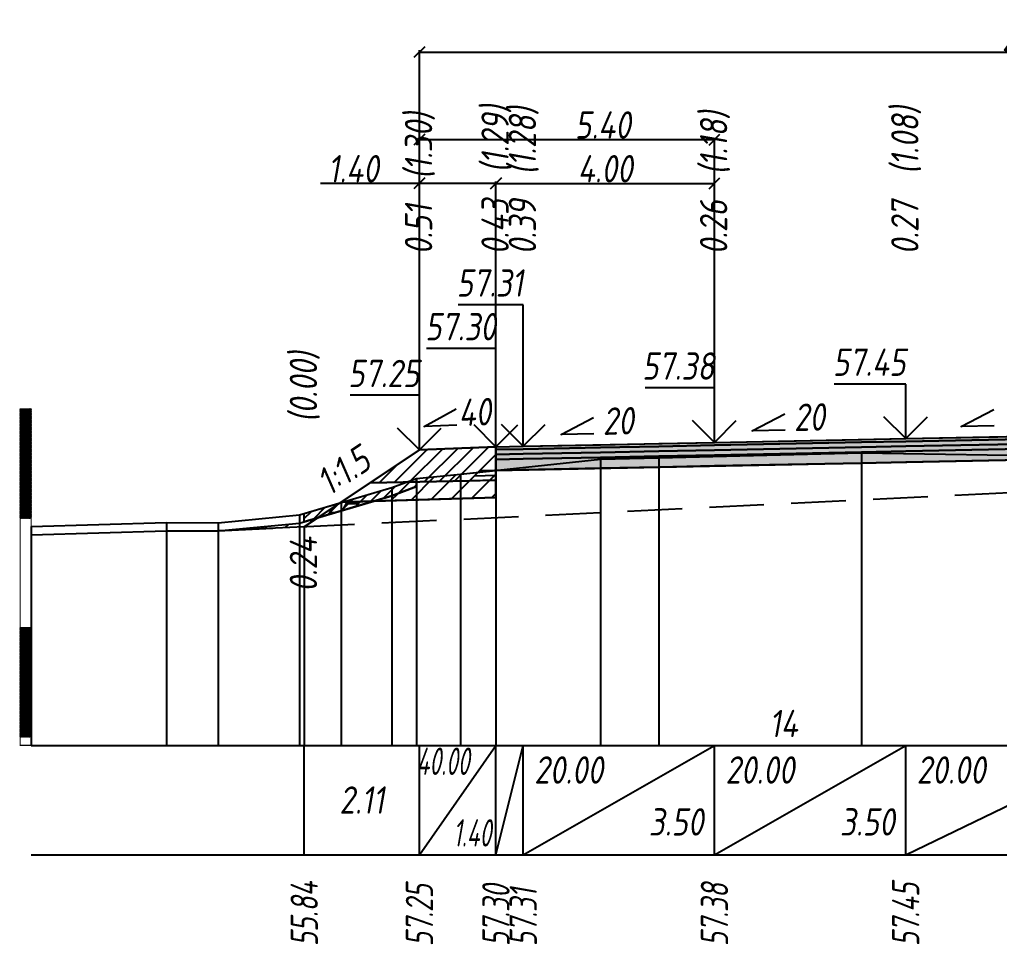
# Model space of a CAD drawing. Extents: x -717 to 1451, y -133302 to 233.
# Drawn here: x 81.5 to 171.2, y -77649.2 to -77564.6 of the extents above; entities that cross this region are included whole.
import ezdxf
from ezdxf.enums import TextEntityAlignment as Align

# ---------------------------------------------------------------- set-up
doc = ezdxf.new("R2010")
doc.units = 0
doc.linetypes.add('штриховая', pattern=[0.75, 0.5, -0.25])
for name, color, linetype in [('Интерполированный поперечник', 2, 'Continuous'), ('Код_514', 1, 'Continuous'), ('Контур_0', 7, 'Continuous'), ('Контур_2521', 7, 'Continuous'), ('Контур_2564', 7, 'Continuous'), ('Контур_2660', 7, 'Continuous'), ('Контур_2665', 7, 'Continuous'), ('Контур_400', 7, 'Continuous'), ('Контур_508', 7, 'Continuous'), ('Контур_512', 7, 'Continuous'), ('Контур_513', 7, 'Continuous'), ('Красный поперечник', 1, 'Continuous'), ('Линейка абсолютных высот', 7, 'Continuous'), ('Объём_2501', 7, 'Continuous'), ('Объём_2564', 7, 'Continuous'), ('Объём_2650', 7, 'Continuous'), ('Объём_2660', 7, 'Continuous'), ('Объём_2661', 7, 'Continuous'), ('Объём_2665', 7, 'Continuous'), ('Объём_2666', 7, 'Continuous'), ('Откосы', 7, 'Continuous'), ('Отметки покрытия', 7, 'Continuous'), ('Рабочие отметки', 7, 'Continuous'), ('Рабочие отметки доп.', 7, 'Continuous'), ('Слои выравнивания', 7, 'Continuous'), ('Таблица', 7, 'Continuous'), ('Уклоны проезжей части', 7, 'Continuous'), ('Черный поперечник', 3, 'Continuous')]:
    doc.layers.add(name, color=color, linetype=linetype)
for name, color, linetype, true_color in [('Контур_2540', 2, 'Continuous', 0xffff00), ('Контур_2560', 2, 'Continuous', 0xffff00), ('Контур_2561', 7, 'Continuous', 0xff8040), ('Контур_2562', 3, 'Continuous', 0x00ff00), ('Контур_2563', 7, 'Continuous', 0xff8000), ('Контур_2570', 7, 'Continuous', 0x80ff00), ('Контур_2725', 7, 'Continuous', 0x323232), ('Контур_2736', 4, 'Continuous', 0x00ffff), ('Контур_2760', 7, 'Continuous', 0x323232), ('Контур_2761', 7, 'Continuous', 0x323232), ('Контур_2762', 7, 'Continuous', 0x323232), ('Контур_2763', 7, 'Continuous', 0x323232), ('Контур_402', 7, 'Continuous', 0xff6464), ('Контур_703', 4, 'Continuous', 0x00ffff), ('Объём_2520', 7, 'Continuous', 0x80ffff), ('Объём_2540', 2, 'Continuous', 0xffff00), ('Объём_2560', 2, 'Continuous', 0xffff00), ('Объём_2561', 7, 'Continuous', 0xff8040), ('Объём_2562', 3, 'Continuous', 0x00ff00), ('Объём_2563', 7, 'Continuous', 0xff8000), ('Объём_2570', 7, 'Continuous', 0x80ff00), ('Объём_2600', 7, 'Continuous', 0x808000), ('Объём_2746', 2, 'Continuous', 0xffff00)]:
    doc.layers.add(name, color=color, linetype=linetype, true_color=true_color)
doc.styles.get("Standard").update_dxf_attribs({"font": 'txt', "height": 2.5})
doc.styles.add('М', font='romand.shx', dxfattribs={"width": 0.8, "oblique": 10, "height": 2.5})
doc.dimstyles.get("Standard").update_dxf_attribs({"dimtxt": 0.18, "dimasz": 0.18, "dimexe": 0.18, "dimexo": 0.0625, "dimgap": 0.09, "dimtad": 0, "dimtih": 1, "dimtoh": 1, "dimdec": 4, "dimzin": 0, "dimdsep": 46, "dimtxsty": 'Standard', "dimcen": 0.09, "dimadec": 0, "dimazin": 0, "dimtfac": 1, "dimtdec": 4, "dimtofl": 0, "dimtmove": 0, "dimatfit": 3, "dimfxl": 1, "dimtolj": 1, "dimtzin": 0, "dimarcsym": 0})
pattern_1 = [(45.00000125, (2.582432, -2496.74945), (-0.026516505928, 0.026516504769), []), (135.00000034, (2.582432, -2496.74945), (-0.02651650519, -0.026516505506), [])]

# ---------------------------------------------------------------- blocks, each defined once
blk = doc.blocks.new('_Oblique')
at = {"color": 0, "linetype": 'ByBlock', "lineweight": -2}
blk.add_line((-0.5, -0.5), (0.5, 0.5), dxfattribs=at)
blk = doc.blocks.new('*D3157')
at = {"color": 0, "lineweight": -2, "transparency": 16777216}
for p, q in [((118.122, -77579.591), (109.076, -77579.591)), ((118.122, -77603.974), (118.122, -77579.411)), ((125.122, -77579.591), (118.122, -77579.591)), ((125.122, -77603.694), (125.122, -77579.411))]:
    blk.add_line(p, q, dxfattribs=at)
at = {"layer": 'Defpoints', "color": 0, "transparency": 16777216}
for p in [(125.122, -77579.591), (125.122, -77603.756), (118.122, -77604.036)]:
    blk.add_point(p, dxfattribs=at)
at = {"color": 0, "lineweight": -2, "transparency": 16777216, "rotation": 180}
blk.add_blockref('_Oblique', (118.122, -77579.591), dxfattribs=at)
at = {"color": 0, "lineweight": -2, "transparency": 16777216}
blk.add_blockref('_Oblique', (125.122, -77579.591), dxfattribs=at)
at = {"color": 0, "transparency": 16777216, "insert": (112.081, -77578.251), "char_height": 2.5, "width": 0.69, "attachment_point": 5, "style": 'М'}
blk.add_mtext('\\A1;1.40', dxfattribs=at)
blk = doc.blocks.new('*D3159')
at = {"color": 0, "lineweight": -2, "transparency": 16777216}
for p, q in [((125.122, -77603.694), (125.122, -77579.411)), ((125.122, -77579.591), (145.122, -77579.591)), ((145.122, -77603.294), (145.122, -77579.411))]:
    blk.add_line(p, q, dxfattribs=at)
at = {"layer": 'Defpoints', "color": 0, "transparency": 16777216}
for p in [(145.122, -77579.591), (125.122, -77603.756), (145.122, -77603.356)]:
    blk.add_point(p, dxfattribs=at)
at = {"color": 0, "lineweight": -2, "transparency": 16777216, "rotation": 180}
blk.add_blockref('_Oblique', (125.122, -77579.591), dxfattribs=at)
at = {"color": 0, "lineweight": -2, "transparency": 16777216}
blk.add_blockref('_Oblique', (145.122, -77579.591), dxfattribs=at)
at = {"color": 0, "transparency": 16777216, "insert": (135.122, -77578.251), "char_height": 2.5, "width": 0.72, "attachment_point": 5, "style": 'М'}
blk.add_mtext('\\A1;4.00', dxfattribs=at)
blk = doc.blocks.new('*D3162')
at = {"color": 0, "lineweight": -2, "transparency": 16777216}
for p, q in [((118.122, -77603.974), (118.122, -77575.411)), ((118.122, -77575.591), (145.122, -77575.591)), ((145.122, -77603.294), (145.122, -77575.411))]:
    blk.add_line(p, q, dxfattribs=at)
at = {"layer": 'Defpoints', "color": 0, "transparency": 16777216}
for p in [(145.122, -77575.591), (145.122, -77603.356), (118.122, -77604.036)]:
    blk.add_point(p, dxfattribs=at)
at = {"color": 0, "lineweight": -2, "transparency": 16777216, "rotation": 180}
blk.add_blockref('_Oblique', (118.122, -77575.591), dxfattribs=at)
at = {"color": 0, "lineweight": -2, "transparency": 16777216}
blk.add_blockref('_Oblique', (145.122, -77575.591), dxfattribs=at)
at = {"color": 0, "transparency": 16777216, "insert": (134.907, -77574.251), "char_height": 2.5, "width": 0.75, "attachment_point": 5, "style": 'М'}
blk.add_mtext('\\A1;5.40', dxfattribs=at)
blk = doc.blocks.new('*D3163')
at = {"color": 0, "lineweight": -2, "transparency": 16777216}
for p, q in [((118.122, -77603.974), (118.122, -77567.411)), ((118.122, -77567.591), (231.122, -77567.591)), ((231.122, -77603.624), (231.122, -77567.411))]:
    blk.add_line(p, q, dxfattribs=at)
at = {"layer": 'Defpoints', "color": 0, "transparency": 16777216}
for p in [(231.122, -77567.591), (231.122, -77603.686), (118.122, -77604.036)]:
    blk.add_point(p, dxfattribs=at)
at = {"color": 0, "lineweight": -2, "transparency": 16777216, "rotation": 180}
blk.add_blockref('_Oblique', (118.122, -77567.591), dxfattribs=at)
at = {"color": 0, "lineweight": -2, "transparency": 16777216}
blk.add_blockref('_Oblique', (231.122, -77567.591), dxfattribs=at)
at = {"color": 0, "transparency": 16777216, "insert": (174.622, -77566.251), "char_height": 2.5, "width": 0.93, "attachment_point": 5, "style": 'М'}
blk.add_mtext('\\A1;22.60', dxfattribs=at)

msp = doc.modelspace()

# ---------------------------------------------------------------- hatches: boundary and pattern name
at = {"layer": 'Линейка абсолютных высот'}
h = msp.add_hatch(dxfattribs=at)
h.set_pattern_fill('ANSI37', scale=0.3, style=0)
h.set_pattern_definition(pattern_1)
h.paths.add_polyline_path([(82.582, -77610.214), (82.582, -77600.214), (81.582, -77600.214), (81.582, -77610.214)])
h = msp.add_hatch(dxfattribs=at)
h.set_pattern_fill('ANSI37', scale=0.3, style=0)
h.set_pattern_definition(pattern_1)
h.paths.add_polyline_path([(82.582, -77630.214), (82.582, -77620.214), (81.582, -77620.214), (81.582, -77630.214)])
at = {"layer": 'Объём_2563'}
h = msp.add_hatch(dxfattribs=at)
h.set_pattern_fill('ANSI31', color=256, scale=0.3)
h.paths.add_polyline_path([(118.122, -77603.974), (125.122, -77603.694), (125.122, -77605.844), (123.622, -77605.874), (122.703, -77606.792), (113.622, -77606.974)])
at = {"layer": 'Объём_2570'}
h = msp.add_hatch(dxfattribs=at)
h.set_pattern_fill('ANSI31', color=256, scale=0.2)
h.paths.add_polyline_path([(117.85, -77607.325), (115.6, -77608.164), (107.582, -77610.54), (107.582, -77609.79), (115.6, -77607.414), (117.85, -77606.575)])
at = {"layer": 'Объём_2600'}
h = msp.add_hatch(dxfattribs=at)
h.set_pattern_fill('ANSI31', color=6, scale=0.4)
h.paths.add_polyline_path([(121.893, -77606.186), (125.122, -77605.843), (125.122, -77608.326), (113.918, -77608.663), (115.6, -77608.164), (117.85, -77607.325), (117.85, -77606.575)])
h = msp.add_hatch(dxfattribs=at)
h.set_pattern_fill('HONEY', color=5, scale=0.3)
h.paths.add_polyline_path([(108.825, -77610.172), (110.955, -77608.751), (113.918, -77608.663)])
h = msp.add_hatch(dxfattribs=at)
h.set_pattern_fill('ANSI31', color=6, scale=0.4)
h.paths.add_polyline_path([(107.582, -77611), (99.708, -77611.382), (107.138, -77610.672), (108.825, -77610.172)])
at = {"layer": 'Слои выравнивания'}
for color, points in [(2, [(125.122, -77603.694), (127.622, -77603.644), (134.678, -77603.503), (140.02, -77603.396), (145.122, -77603.294), (158.581, -77603.025), (162.622, -77602.944), (177.773, -77602.641), (177.773, -77602.891), (162.622, -77603.194), (158.581, -77603.275), (145.122, -77603.544), (140.02, -77603.646), (134.678, -77603.753), (127.622, -77603.894), (125.122, -77603.944)]), (3, [(125.122, -77603.944), (127.622, -77603.894), (134.678, -77603.753), (140.02, -77603.646), (145.122, -77603.544), (158.581, -77603.275), (162.622, -77603.194), (177.773, -77602.891), (177.773, -77603.341), (162.622, -77603.644), (158.581, -77603.725), (145.122, -77603.994), (140.02, -77604.096), (134.678, -77604.203), (127.622, -77604.344), (125.122, -77604.394)]), (4, [(125.122, -77604.394), (127.622, -77604.344), (134.678, -77604.203), (140.02, -77604.096), (145.122, -77603.994), (158.581, -77603.725), (162.622, -77603.644), (177.773, -77603.341), (177.773, -77603.791), (162.622, -77604.094), (158.581, -77604.175), (145.122, -77604.444), (140.02, -77604.546), (134.678, -77604.653), (127.622, -77604.794), (125.122, -77604.844)]), (5, [(125.122, -77604.844), (127.622, -77604.794), (134.678, -77604.653), (140.02, -77604.546), (145.122, -77604.444), (158.581, -77604.175), (162.622, -77604.094), (177.773, -77603.791), (177.773, -77604.791), (162.622, -77605.094), (158.581, -77605.175), (145.122, -77605.444), (140.02, -77605.546), (134.678, -77605.653), (127.622, -77605.794), (125.122, -77605.844)])]:
    msp.add_hatch(color=color, dxfattribs=at).paths.add_polyline_path(points)

# ---------------------------------------------------------------- linework, layer by layer
at = {"layer": 'Интерполированный поперечник', "linetype": 'штриховая', "ltscale": 10, "flags": 128}
msp.add_lwpolyline([(99.708, -77611.382), (210.408, -77606.018)], dxfattribs=at)
at = {"layer": 'Код_514'}
for p, q in [((107.582, -77641), (107.582, -77631)), ((118.122, -77641), (118.122, -77631)), ((118.122, -77641), (125.122, -77631)), ((125.122, -77641), (125.122, -77631)), ((125.122, -77641), (127.622, -77631)), ((127.622, -77641), (127.622, -77631)), ((127.622, -77641), (145.122, -77631)), ((145.122, -77641), (145.122, -77631)), ((145.122, -77641), (162.622, -77631)), ((162.622, -77641), (162.622, -77631)), ((162.622, -77641), (183.372, -77631))]:
    msp.add_line(p, q, dxfattribs=at)
at = {"layer": 'Контур_0', "color": 18, "true_color": 0x000000, "flags": 128}
for points in [[(113.622, -77606.974), (122.703, -77606.792), (123.622, -77605.874), (125.122, -77605.844)], [(123.622, -77605.874), (125.122, -77605.844), (125.122, -77606.744), (122.703, -77606.792), (123.622, -77605.874), (123.622, -77605.874)]]:
    msp.add_lwpolyline(points, dxfattribs=at)
at = {"layer": 'Контур_2521', "color": 18, "true_color": 0x000000, "flags": 128}
msp.add_lwpolyline([(123.162, -77606.333), (125.122, -77606.294)], dxfattribs=at)
at = {"layer": 'Контур_2540', "flags": 128}
msp.add_lwpolyline([(125.122, -77608.326), (110.955, -77608.751), (113.622, -77606.974), (125.122, -77606.744), (125.122, -77608.326), (125.122, -77608.326)], dxfattribs=at)
at = {"layer": 'Контур_2560', "flags": 128}
msp.add_lwpolyline([(118.122, -77603.974), (118.122, -77603.974), (118.122, -77603.974), (125.122, -77603.694)], dxfattribs=at)
at = {"layer": 'Контур_2561', "flags": 128}
msp.add_lwpolyline([(125.122, -77603.694), (125.122, -77603.694), (118.122, -77603.974), (118.122, -77603.974), (125.122, -77603.694)], dxfattribs=at)
at = {"layer": 'Контур_2562', "flags": 128}
msp.add_lwpolyline([(118.122, -77603.974), (118.122, -77603.974), (118.122, -77603.974), (118.122, -77603.974), (118.122, -77603.974)], dxfattribs=at)
at = {"layer": 'Контур_2563', "flags": 128}
msp.add_lwpolyline([(118.122, -77603.974), (125.122, -77603.694), (125.122, -77605.844), (123.622, -77605.874), (122.703, -77606.792), (113.622, -77606.974), (118.122, -77603.974), (118.122, -77603.974)], dxfattribs=at)
at = {"layer": 'Контур_2564', "flags": 128}
msp.add_lwpolyline([(118.122, -77603.974), (125.122, -77603.694)], dxfattribs=at)
at = {"layer": 'Контур_2570', "flags": 128}
msp.add_lwpolyline([(82.582, -77611.732), (94.986, -77611.376), (99.708, -77611.382), (107.138, -77610.672), (107.138, -77610.672), (115.6, -77608.164), (117.85, -77607.325), (117.85, -77606.575), (121.893, -77606.186), (134.678, -77604.827), (140.02, -77604.7), (158.581, -77604.251), (177.773, -77604.534)], dxfattribs=at)
at = {"layer": 'Контур_2660', "flags": 128}
msp.add_lwpolyline([(110.955, -77608.751), (125.122, -77608.326)], dxfattribs=at)
at = {"layer": 'Контур_2665', "flags": 128}
msp.add_lwpolyline([(118.122, -77603.974), (118.122, -77603.974)], dxfattribs=at)
at = {"layer": 'Контур_2725', "flags": 128}
msp.add_lwpolyline([(125.122, -77605.844), (127.622, -77605.794), (134.678, -77605.653), (140.02, -77605.546), (145.122, -77605.444), (158.581, -77605.175), (162.622, -77605.094), (177.773, -77604.791)], dxfattribs=at)
at = {"layer": 'Контур_2736', "flags": 128}
msp.add_lwpolyline([(118.122, -77603.974), (107.582, -77611)], dxfattribs=at)
at = {"layer": 'Контур_2760', "flags": 128}
msp.add_lwpolyline([(125.122, -77603.694), (127.622, -77603.644), (134.678, -77603.503), (140.02, -77603.396), (145.122, -77603.294), (158.581, -77603.025), (162.622, -77602.944), (177.773, -77602.641)], dxfattribs=at)
at = {"layer": 'Контур_2761', "flags": 128}
msp.add_lwpolyline([(125.122, -77603.944), (127.622, -77603.894), (134.678, -77603.753), (140.02, -77603.646), (145.122, -77603.544), (158.581, -77603.275), (162.622, -77603.194), (177.773, -77602.891)], dxfattribs=at)
at = {"layer": 'Контур_2762', "flags": 128}
msp.add_lwpolyline([(125.122, -77604.394), (127.622, -77604.344), (134.678, -77604.203), (140.02, -77604.096), (145.122, -77603.994), (158.581, -77603.725), (162.622, -77603.644), (177.773, -77603.341)], dxfattribs=at)
at = {"layer": 'Контур_2763', "flags": 128}
msp.add_lwpolyline([(125.122, -77604.844), (127.622, -77604.794), (134.678, -77604.653), (140.02, -77604.546), (145.122, -77604.444), (158.581, -77604.175), (162.622, -77604.094), (177.773, -77603.791)], dxfattribs=at)
at = {"layer": 'Контур_400', "flags": 128}
msp.add_lwpolyline([(125.122, -77603.694), (127.622, -77603.644), (127.622, -77603.644), (145.122, -77603.294), (145.122, -77603.294), (145.122, -77603.294), (145.122, -77603.294), (162.622, -77602.944), (183.372, -77602.529)], dxfattribs=at)
at = {"layer": 'Контур_402', "flags": 128}
msp.add_lwpolyline([(110.955, -77608.751), (125.122, -77608.326), (125.122, -77605.844), (177.773, -77604.791), (177.773, -77606.747), (183.372, -77606.579), (238.013, -77608.218)], dxfattribs=at)
at = {"layer": 'Контур_508', "flags": 128}
msp.add_lwpolyline([(107.582, -77611), (110.955, -77608.751), (125.122, -77608.326), (125.122, -77605.844), (177.773, -77604.791), (177.773, -77606.747), (183.372, -77606.579), (238.013, -77608.218), (238.013, -77605.875), (241.367, -77603.639)], dxfattribs=at)
at = {"layer": 'Контур_512', "flags": 128}
msp.add_lwpolyline([(107.582, -77611), (110.955, -77608.751), (125.122, -77608.326)], dxfattribs=at)
at = {"layer": 'Контур_513', "flags": 128}
msp.add_lwpolyline([(107.582, -77611), (110.955, -77608.751), (125.122, -77608.326), (125.122, -77605.844), (177.773, -77604.791), (177.773, -77606.747), (183.372, -77606.579), (238.013, -77608.218), (238.013, -77605.875), (241.367, -77603.639)], dxfattribs=at)
at = {"layer": 'Контур_703', "flags": 128}
msp.add_lwpolyline([(118.122, -77603.974), (107.582, -77611)], dxfattribs=at)
at = {"layer": 'Красный поперечник'}
for p, q in [((145.122, -77603.294), (162.622, -77602.944)), ((162.622, -77602.944), (183.372, -77602.529)), ((118.122, -77603.974), (125.122, -77603.694)), ((125.122, -77603.694), (127.622, -77603.644)), ((127.622, -77603.644), (145.122, -77603.294)), ((107.582, -77611), (118.122, -77603.974)), ((125.122, -77608.326), (125.122, -77631)), ((110.955, -77608.751), (110.955, -77631)), ((107.582, -77611), (107.582, -77631))]:
    msp.add_line(p, q, dxfattribs=at)
at = {"layer": 'Линейка абсолютных высот', "color": 7, "const_width": 0.1, "flags": 128}
for points in [[(82.582, -77610.214), (82.582, -77600.214), (81.582, -77600.214), (81.582, -77610.214), (82.582, -77610.214)], [(82.582, -77620.214), (82.582, -77610.214), (81.582, -77610.214), (81.582, -77620.214), (82.582, -77620.214)], [(82.582, -77630.214), (82.582, -77620.214), (81.582, -77620.214), (81.582, -77630.214), (82.582, -77630.214)], [(82.582, -77631), (82.582, -77630.214), (81.582, -77630.214), (81.582, -77631), (82.582, -77631)]]:
    msp.add_lwpolyline(points, dxfattribs=at)
at = {"layer": 'Объём_2501', "flags": 128}
for points in [[(125.122, -77603.694), (127.622, -77603.644), (127.622, -77603.644), (145.122, -77603.294), (145.122, -77603.294), (145.122, -77603.294), (145.122, -77603.294), (162.622, -77602.944), (183.372, -77602.529)], [(125.122, -77603.694), (127.622, -77603.644), (127.622, -77603.644), (145.122, -77603.294)]]:
    msp.add_lwpolyline(points, dxfattribs=at)
at = {"layer": 'Объём_2520', "color": 250, "flags": 128}
msp.add_lwpolyline([(123.622, -77605.874), (125.122, -77605.844), (125.122, -77606.744), (122.703, -77606.792), (123.622, -77605.874), (123.622, -77605.874)], dxfattribs=at)
msp.add_lwpolyline([(123.622, -77605.874), (125.122, -77605.844), (125.122, -77606.744), (122.703, -77606.792), (123.622, -77605.874), (123.622, -77605.874)], dxfattribs=at)
at = {"layer": 'Объём_2540', "flags": 128}
msp.add_lwpolyline([(125.122, -77608.326), (110.955, -77608.751), (113.622, -77606.974), (125.122, -77606.744), (125.122, -77608.326), (125.122, -77608.326)], dxfattribs=at)
msp.add_lwpolyline([(125.122, -77608.326), (110.955, -77608.751), (113.622, -77606.974), (125.122, -77606.744), (125.122, -77608.326), (125.122, -77608.326)], dxfattribs=at)
at = {"layer": 'Объём_2560', "flags": 128}
msp.add_lwpolyline([(118.122, -77603.974), (118.122, -77603.974), (118.122, -77603.974), (125.122, -77603.694)], dxfattribs=at)
msp.add_lwpolyline([(118.122, -77603.974), (118.122, -77603.974), (118.122, -77603.974), (125.122, -77603.694)], dxfattribs=at)
at = {"layer": 'Объём_2561', "flags": 128}
msp.add_lwpolyline([(125.122, -77603.694), (125.122, -77603.694), (118.122, -77603.974), (118.122, -77603.974), (125.122, -77603.694)], dxfattribs=at)
msp.add_lwpolyline([(125.122, -77603.694), (125.122, -77603.694), (118.122, -77603.974), (118.122, -77603.974), (125.122, -77603.694)], dxfattribs=at)
at = {"layer": 'Объём_2562', "flags": 128}
msp.add_lwpolyline([(118.122, -77603.974), (118.122, -77603.974), (118.122, -77603.974), (118.122, -77603.974), (118.122, -77603.974)], dxfattribs=at)
msp.add_lwpolyline([(118.122, -77603.974), (118.122, -77603.974), (118.122, -77603.974), (118.122, -77603.974), (118.122, -77603.974)], dxfattribs=at)
at = {"layer": 'Объём_2563', "color": 250, "flags": 128}
msp.add_lwpolyline([(118.122, -77603.974), (125.122, -77603.694), (125.122, -77605.844), (123.622, -77605.874), (122.703, -77606.792), (113.622, -77606.974), (118.122, -77603.974), (118.122, -77603.974)], dxfattribs=at)
msp.add_lwpolyline([(118.122, -77603.974), (125.122, -77603.694), (125.122, -77605.844), (123.622, -77605.874), (122.703, -77606.792), (113.622, -77606.974), (118.122, -77603.974), (118.122, -77603.974)], dxfattribs=at)
at = {"layer": 'Объём_2564', "flags": 128}
msp.add_lwpolyline([(118.122, -77603.974), (125.122, -77603.694)], dxfattribs=at)
msp.add_lwpolyline([(118.122, -77603.974), (125.122, -77603.694)], dxfattribs=at)
at = {"layer": 'Объём_2570', "flags": 128}
msp.add_lwpolyline([(117.85, -77607.325), (115.6, -77608.164), (107.582, -77610.54), (107.582, -77609.79), (115.6, -77607.414), (117.85, -77606.575), (117.85, -77607.325), (117.85, -77607.325)], dxfattribs=at)
msp.add_lwpolyline([(117.85, -77607.325), (115.6, -77608.164), (107.582, -77610.54), (107.582, -77609.79), (115.6, -77607.414), (117.85, -77606.575), (117.85, -77607.325), (117.85, -77607.325)], dxfattribs=at)
at = {"layer": 'Объём_2600', "color": 5, "flags": 128}
msp.add_lwpolyline([(108.825, -77610.172), (110.955, -77608.751), (113.918, -77608.663), (108.825, -77610.172), (108.825, -77610.172)], dxfattribs=at)
msp.add_lwpolyline([(108.825, -77610.172), (110.955, -77608.751), (113.918, -77608.663), (108.825, -77610.172), (108.825, -77610.172)], dxfattribs=at)
at = {"layer": 'Объём_2650', "color": 6, "flags": 128}
for points in [[(121.893, -77606.186), (125.122, -77605.843), (125.122, -77608.326), (113.918, -77608.663), (115.6, -77608.164), (117.85, -77607.325), (117.85, -77606.575), (121.893, -77606.186), (121.893, -77606.186)], [(121.893, -77606.186), (125.122, -77605.843), (125.122, -77608.326), (113.918, -77608.663), (115.6, -77608.164), (117.85, -77607.325), (117.85, -77606.575), (121.893, -77606.186), (121.893, -77606.186)], [(107.582, -77611), (99.708, -77611.382), (107.138, -77610.672), (108.825, -77610.172), (107.582, -77611), (107.582, -77611)], [(107.582, -77611), (99.708, -77611.382), (107.138, -77610.672), (108.825, -77610.172), (107.582, -77611), (107.582, -77611)]]:
    msp.add_lwpolyline(points, dxfattribs=at)
at = {"layer": 'Объём_2660', "flags": 128}
msp.add_lwpolyline([(110.955, -77608.751), (125.122, -77608.326)], dxfattribs=at)
msp.add_lwpolyline([(110.955, -77608.751), (125.122, -77608.326)], dxfattribs=at)
at = {"layer": 'Объём_2661', "flags": 128}
msp.add_lwpolyline([(118.122, -77603.974), (107.582, -77611)], dxfattribs=at)
msp.add_lwpolyline([(118.122, -77603.974), (107.582, -77611)], dxfattribs=at)
at = {"layer": 'Объём_2665', "flags": 128}
msp.add_lwpolyline([(118.122, -77603.974), (118.122, -77603.974)], dxfattribs=at)
msp.add_lwpolyline([(118.122, -77603.974), (118.122, -77603.974)], dxfattribs=at)
at = {"layer": 'Объём_2666', "flags": 128}
msp.add_lwpolyline([(118.122, -77603.974), (107.582, -77611)], dxfattribs=at)
msp.add_lwpolyline([(118.122, -77603.974), (107.582, -77611)], dxfattribs=at)
at = {"layer": 'Объём_2746', "flags": 128}
msp.add_lwpolyline([(121.893, -77606.186), (121.893, -77608.423), (113.918, -77608.663), (115.6, -77608.164), (117.85, -77607.325), (117.85, -77606.575), (121.893, -77606.186), (121.893, -77606.186)], dxfattribs=at)
msp.add_lwpolyline([(121.893, -77606.186), (121.893, -77608.423), (113.918, -77608.663), (115.6, -77608.164), (117.85, -77607.325), (117.85, -77606.575), (121.893, -77606.186), (121.893, -77606.186)], dxfattribs=at)
at = {"layer": 'Отметки покрытия', "color": 1}
for p, q in [((127.622, -77590.694), (121.672, -77590.694)), ((127.622, -77603.644), (127.622, -77590.694)), ((125.122, -77594.694), (118.772, -77594.694)), ((125.122, -77603.694), (125.122, -77594.694)), ((145.122, -77598.294), (138.772, -77598.294)), ((145.122, -77603.294), (145.122, -77598.294)), ((162.622, -77597.944), (156.072, -77597.944)), ((162.622, -77602.944), (162.622, -77597.944)), ((118.122, -77598.974), (111.772, -77598.974)), ((118.122, -77603.974), (118.122, -77598.974)), ((162.622, -77602.944), (160.622, -77600.944)), ((162.622, -77602.944), (164.622, -77600.944)), ((118.122, -77603.974), (116.122, -77601.974)), ((118.122, -77603.974), (120.122, -77601.974)), ((125.122, -77603.694), (123.122, -77601.694)), ((125.122, -77603.694), (127.122, -77601.694)), ((127.622, -77603.644), (125.622, -77601.644)), ((127.622, -77603.644), (129.622, -77601.644)), ((145.122, -77603.294), (143.122, -77601.294)), ((145.122, -77603.294), (147.122, -77601.294))]:
    msp.add_line(p, q, dxfattribs=at)
at = {"layer": 'Слои выравнивания'}
msp.add_line((125.122, -77603.694), (125.122, -77631), dxfattribs=at)
at = {"layer": 'Слои выравнивания', "color": 2, "flags": 128}
msp.add_lwpolyline([(125.122, -77603.694), (127.622, -77603.644), (134.678, -77603.503), (140.02, -77603.396), (145.122, -77603.294), (158.581, -77603.025), (162.622, -77602.944), (177.773, -77602.641), (177.773, -77602.891), (162.622, -77603.194), (158.581, -77603.275), (145.122, -77603.544), (140.02, -77603.646), (134.678, -77603.753), (127.622, -77603.894), (125.122, -77603.944)], close=True, dxfattribs=at)
at = {"layer": 'Слои выравнивания', "color": 3, "flags": 128}
msp.add_lwpolyline([(125.122, -77603.944), (127.622, -77603.894), (134.678, -77603.753), (140.02, -77603.646), (145.122, -77603.544), (158.581, -77603.275), (162.622, -77603.194), (177.773, -77602.891), (177.773, -77603.341), (162.622, -77603.644), (158.581, -77603.725), (145.122, -77603.994), (140.02, -77604.096), (134.678, -77604.203), (127.622, -77604.344), (125.122, -77604.394)], close=True, dxfattribs=at)
at = {"layer": 'Слои выравнивания', "color": 4, "flags": 128}
msp.add_lwpolyline([(125.122, -77604.394), (127.622, -77604.344), (134.678, -77604.203), (140.02, -77604.096), (145.122, -77603.994), (158.581, -77603.725), (162.622, -77603.644), (177.773, -77603.341), (177.773, -77603.791), (162.622, -77604.094), (158.581, -77604.175), (145.122, -77604.444), (140.02, -77604.546), (134.678, -77604.653), (127.622, -77604.794), (125.122, -77604.844)], close=True, dxfattribs=at)
at = {"layer": 'Слои выравнивания', "color": 5, "flags": 128}
msp.add_lwpolyline([(125.122, -77604.844), (127.622, -77604.794), (134.678, -77604.653), (140.02, -77604.546), (145.122, -77604.444), (158.581, -77604.175), (162.622, -77604.094), (177.773, -77603.791), (177.773, -77604.791), (162.622, -77605.094), (158.581, -77605.175), (145.122, -77605.444), (140.02, -77605.546), (134.678, -77605.653), (127.622, -77605.794), (125.122, -77605.844)], close=True, dxfattribs=at)
at = {"layer": 'Таблица'}
for p, q in [((82.582, -77631), (266.367, -77631)), ((82.582, -77641), (266.367, -77641))]:
    msp.add_line(p, q, dxfattribs=at)
at = {"layer": 'Уклоны проезжей части', "color": 1, "flags": 128}
for points in [[(121.544, -77601.721), (118.546, -77601.841), (121.484, -77600.222)], [(170.705, -77601.784), (167.706, -77601.844), (170.675, -77600.284)], [(134.08, -77602.516), (131.081, -77602.576), (134.05, -77601.016)], [(151.58, -77602.166), (148.581, -77602.226), (151.55, -77600.666)]]:
    msp.add_lwpolyline(points, dxfattribs=at)
at = {"layer": 'Черный поперечник', "color": 7}
for p, q in [((140.02, -77604.7), (140.02, -77631)), ((158.581, -77604.251), (158.581, -77631)), ((134.678, -77604.827), (134.678, -77631)), ((117.85, -77606.575), (117.85, -77631)), ((121.893, -77606.186), (121.893, -77631)), ((115.6, -77607.414), (115.6, -77631)), ((107.138, -77609.922), (107.138, -77631)), ((82.582, -77610.982), (82.582, -77631)), ((94.986, -77610.626), (94.986, -77631)), ((99.708, -77610.632), (99.708, -77631))]:
    msp.add_line(p, q, dxfattribs=at)
at = {"layer": 'Черный поперечник', "flags": 128}
msp.add_lwpolyline([(82.582, -77610.982), (94.986, -77610.626), (99.708, -77610.632), (107.138, -77609.922), (115.6, -77607.414), (117.85, -77606.575), (121.893, -77606.186), (134.678, -77604.827), (140.02, -77604.7), (158.581, -77604.251), (177.773, -77604.534), (183.372, -77604.627), (183.385, -77604.628), (191.733, -77605.168), (194.942, -77605.339), (197.014, -77605.335), (207.501, -77605.213), (210.408, -77605.268), (211.578, -77605.036), (223.174, -77602.492), (223.907, -77602.55), (230.912, -77603.889), (233.437, -77603.843), (248.621, -77603.452)], dxfattribs=at)

# ---------------------------------------------------------------- texts
at = {"layer": 'Код_514', "style": 'М', "oblique": 10}
for s, width, p in [('40.00', 0.6, (117.851, -77631.204)), ('20.00', 0.8, (128.622, -77632)), ('20.00', 0.8, (146.122, -77632)), ('20.00', 0.8, (163.622, -77632))]:
    msp.add_text(s, height=2.5, dxfattribs=dict(at, width=width)).set_placement(p, align=Align.TOP_LEFT)
at = {"layer": 'Код_514', "style": 'М', "oblique": 10, "width": 0.8}
msp.add_text('2.11', height=2.5, dxfattribs=at).set_placement((112.852, -77636), align=Align.MIDDLE_CENTER)
at = {"layer": 'Код_514', "style": 'М', "oblique": 10}
for s, width, p in [('3.50', 0.8, (144.122, -77640)), ('3.50', 0.8, (161.622, -77640)), ('1.40', 0.6, (124.69, -77641.005))]:
    msp.add_text(s, height=2.5, dxfattribs=dict(at, width=width)).set_placement(p, align=Align.BOTTOM_RIGHT)
at = {"layer": 'Код_514', "style": 'М', "oblique": 10, "width": 0.7}
for s, p in [('57.45', (162.622, -77649.382)), ('55.84', (107.582, -77649.382)), ('57.25', (118.122, -77649.382)), ('57.30', (125.122, -77649.382)), ('57.31', (127.622, -77649.382)), ('57.38', (145.122, -77649.382))]:
    msp.add_text(s, height=2.5, rotation=90, dxfattribs=at).set_placement(p, align=Align.MIDDLE_LEFT)
at = {"layer": 'Откосы', "color": 1, "style": 'М', "oblique": 10, "width": 0.8}
for s, rotation, p in [('40', 2.29061, (123.267, -77602.514)), ('20', 1.14576, (136.352, -77603.325)), ('20', 1.14576, (153.852, -77602.975)), ('1:1.5', 33.69007, (112.297, -77607.511))]:
    msp.add_text(s, height=2.5, rotation=rotation, dxfattribs=at).set_placement(p, align=Align.BOTTOM_CENTER)
at = {"layer": 'Отметки покрытия', "color": 1, "style": 'М', "oblique": 10, "width": 0.8}
for s, p in [('57.31', (127.622, -77590.701)), ('57.30', (125.122, -77594.701)), ('57.45', (162.622, -77597.951)), ('57.25', (118.122, -77598.981)), ('57.38', (145.122, -77598.301))]:
    msp.add_text(s, height=2.5, dxfattribs=at).set_placement(p, align=Align.BOTTOM_RIGHT)
at = {"layer": 'Рабочие отметки', "color": 1, "style": 'М', "oblique": 10, "width": 0.8}
for s, p in [('0.51', (118.044, -77586.094)), ('0.43', (125.044, -77586.094)), ('0.39', (127.544, -77586.094)), ('0.26', (145.044, -77586.094)), ('0.27', (162.544, -77586.094))]:
    msp.add_text(s, height=2.5, rotation=90, dxfattribs=at).set_placement(p, align=Align.MIDDLE_LEFT)
msp.add_text('0.24', height=2.5, rotation=90, dxfattribs=at).set_placement((107.504, -77611.931), align=Align.MIDDLE_RIGHT)
at = {"layer": 'Рабочие отметки доп.', "color": 1, "style": 'М', "oblique": 10, "width": 0.8}
for s, p in [('(1.29)', (125.044, -77578.594)), ('(1.28)', (127.544, -77578.794)), ('(1.08)', (162.544, -77578.744)), ('(1.30)', (118.044, -77579.194)), ('(1.18)', (145.044, -77578.794)), ('(0.00)', (107.504, -77601.431))]:
    msp.add_text(s, height=2.5, rotation=90, dxfattribs=at).set_placement(p, align=Align.MIDDLE_LEFT)
at = {"layer": 'Слои выравнивания', "style": 'М', "oblique": 10, "width": 0.8}
msp.add_text('14', height=2.5, dxfattribs=at).set_placement((151.447, -77631), align=Align.BOTTOM_CENTER)

# ---------------------------------------------------------------- dimensions: what is measured, and where the dimension line sits
at = {"color": 5}
for base, p1, p2, picture, middle in [((231.122, -77567.591), (118.122, -77604.036), (231.122, -77603.686), '*D3163', (174.622, -77566.251)), ((145.122, -77579.591), (125.122, -77603.756), (145.122, -77603.356), '*D3159', (135.122, -77578.251))]:
    dim = msp.add_linear_dim(base=base, p1=p1, p2=p2, angle=180, dimstyle='Standard', override={"dimtxt": 2.5, "dimasz": 1, "dimtad": 1, "dimdec": 2, "dimlfac": 0.2, "dimtxsty": 'М', "dimblk1": 'Oblique', "dimblk2": 'Oblique', "dimsah": 1}, dxfattribs=at)
    dim.commit()
    dim.dimension.update_dxf_attribs({"geometry": picture, "text_midpoint": middle})
for base, p2, picture, middle in [((145.122, -77575.591), (145.122, -77603.356), '*D3162', (134.907, -77575.591)), ((125.122, -77579.591), (125.122, -77603.756), '*D3157', (112.081, -77579.591))]:
    dim = msp.add_linear_dim(base=base, p1=(118.122, -77604.036), p2=p2, angle=180, dimstyle='Standard', override={"dimtxt": 2.5, "dimasz": 1, "dimtad": 1, "dimdec": 2, "dimlfac": 0.2, "dimtxsty": 'М', "dimblk1": 'Oblique', "dimblk2": 'Oblique', "dimsah": 1}, dxfattribs=at)
    dim.commit()
    dim.dimension.update_dxf_attribs({"geometry": picture, "text_midpoint": middle, "dimtype": 160})

doc.saveas('drawing.dxf')
